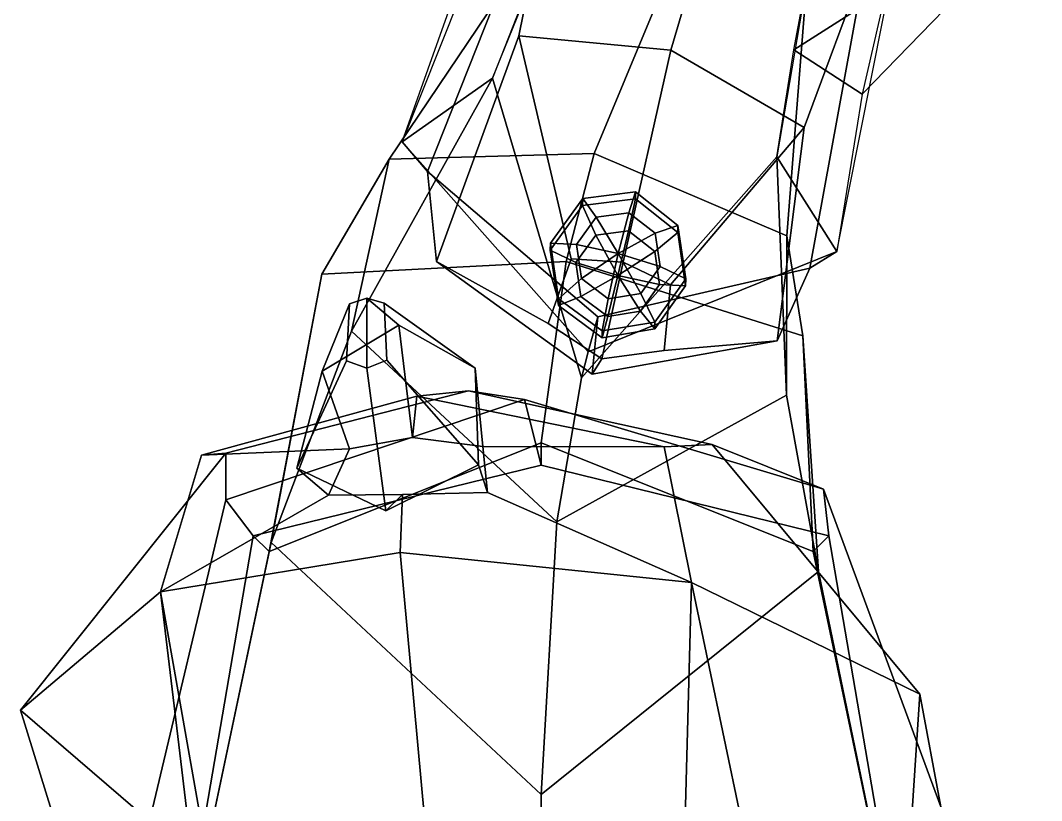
# Model space of a CAD drawing. Extents: x -83 to 117, y -151 to 327.
# Drawn here: x -80.6 to 77.5, y 87.4 to 208.2 of the extents above; entities that cross this region are included whole.
import ezdxf

# ---------------------------------------------------------------- set-up
doc = ezdxf.new("R2010")
doc.units = 0

msp = doc.modelspace()

# ---------------------------------------------------------------- linework, layer by layer
for points in [[(2.240609, 249.064194, 258.005707), (-21.519239, 189.461868, 249.416946), (-17.556263, 184.834793, 272.52356), (2.628401, 235.906296, 280.011383)], [(-16.188242, 170.884308, 303.645782), (-3.444326, 205.849976, 304.562164), (2.628401, 235.906296, 280.011383), (-17.556263, 184.834793, 272.52356)], [(28.732126, 232.884491, 280.806458), (2.628401, 235.906296, 280.011383), (-3.444326, 205.849976, 304.562164), (20.119493, 203.655487, 305.318634)], [(73.305359, 221.117538, 239.89624), (77.507324, 234.925629, 242.26976), (56.607681, 226.762115, 257.491699), (49.744907, 196.817413, 252.796036)], [(28.732126, 232.884491, 280.806458), (20.119493, 203.655487, 305.318634), (40.732563, 191.671677, 304.303925), (50.296104, 217.423584, 279.607605)], [(70.133606, 223.440643, 235.051117), (39.125153, 203.699631, 233.84523), (41.163361, 214.438629, 235.422729), (71.478828, 228.272827, 235.856216)], [(-23.513016, 186.728134, 186.520325), (-29.333672, 160.126221, 193.704086), (-7.50152, 199.319534, 231.662888), (3.964704, 227.54451, 235.683929)], [(-23.513016, 186.728134, 186.520325), (3.964704, 227.54451, 235.683929), (22.730413, 222.528885, 228.055801), (8.202971, 187.652908, 184.537521)], [(56.607681, 226.762115, 257.491699), (50.296104, 217.423584, 279.607605), (41.60202, 169.885437, 272.307831), (45.791752, 172.42868, 249.170837)], [(73.305359, 221.117538, 239.89624), (49.744907, 196.817413, 252.796036), (39.125153, 203.699631, 233.84523), (70.133606, 223.440643, 235.051117)], [(38.078312, 174.878098, 186.389603), (8.202971, 187.652908, 184.537521), (22.730413, 222.528885, 228.055801), (41.163361, 214.438629, 235.422729)], [(36.539703, 158.616302, 303.482513), (41.60202, 169.885437, 272.307831), (50.296104, 217.423584, 279.607605), (40.732563, 191.671677, 304.303925)], [(-11.873445, 216.598175, 253.156403), (-0.756958, 216.554901, 234.080353), (-7.50152, 199.319534, 231.662888), (-21.519239, 189.461868, 249.416946)], [(38.078312, 174.878098, 186.389603), (41.163361, 214.438629, 235.422729), (36.521118, 187.109344, 231.46991), (37.992054, 150.176483, 193.619553)], [(1.12802, 161.312973, 342.054565), (4.662557, 171.288696, 343.348358), (-3.444326, 205.849976, 304.562164), (-16.188242, 170.884308, 303.645782)], [(4.662557, 171.288696, 343.348358), (12.702805, 170.777237, 343.675751), (20.119493, 203.655487, 305.318634), (-3.444326, 205.849976, 304.562164)], [(20.029783, 167.306992, 343.289459), (40.732563, 191.671677, 304.303925), (20.119493, 203.655487, 305.318634), (12.702805, 170.777237, 343.675751)], [(49.744907, 196.817413, 252.796036), (45.791752, 172.42868, 249.170837), (36.521118, 187.109344, 231.46991), (39.125153, 203.699631, 233.84523)], [(-29.333672, 160.126221, 193.704086), (2.466766, 130.570511, 205.650299), (6.268889, 152.894699, 234.182877), (-7.50152, 199.319534, 231.662888)], [(7.302209, 156.884674, 250.250977), (-21.519239, 189.461868, 249.416946), (-7.50152, 199.319534, 231.662888), (6.268889, 152.894699, 234.182877)], [(19.053488, 157.135666, 341.998901), (36.539703, 158.616302, 303.482513), (40.732563, 191.671677, 304.303925), (20.029783, 167.306992, 343.289459)], [(-21.519239, 189.461868, 249.416946), (7.302209, 156.884674, 250.250977), (8.802316, 162.348785, 270.320862), (-17.556263, 184.834793, 272.52356)], [(-41.807156, 127.387703, 164.40123), (-29.333672, 160.126221, 193.704086), (-23.513016, 186.728134, 186.520325), (-33.939217, 168.929901, 160.934158)], [(3.909082, 170.893814, 159.008179), (-33.939217, 168.929901, 160.934158), (-23.513016, 186.728134, 186.520325), (8.202971, 187.652908, 184.537521)], [(37.992054, 150.176483, 193.619553), (36.521118, 187.109344, 231.46991), (6.268889, 152.894699, 234.182877), (2.466766, 130.570511, 205.650299)], [(3.909082, 170.893814, 159.008179), (8.202971, 187.652908, 184.537521), (38.078312, 174.878098, 186.389603), (40.530632, 159.393906, 160.863907)], [(7.302209, 156.884674, 250.250977), (6.268889, 152.894699, 234.182877), (36.521118, 187.109344, 231.46991), (45.791752, 172.42868, 249.170837)], [(8.802316, 162.348785, 270.320862), (7.928256, 153.464111, 302.358673), (-16.188242, 170.884308, 303.645782), (-17.556263, 184.834793, 272.52356)], [(1.422592, 172.661621, 351.226501), (6.433725, 179.565033, 352.32251), (6.46464, 180.635895, 345.241364), (1.449512, 173.722244, 344.14505)], [(1.449512, 173.722244, 344.14505), (6.46464, 180.635895, 345.241364), (8.550494, 177.77919, 339.075623), (5.476398, 173.526337, 338.400146)], [(6.433725, 179.565033, 352.32251), (14.614532, 180.602142, 352.749084), (14.647182, 181.677277, 345.66806), (6.46464, 180.635895, 345.241364)], [(8.473634, 174.985779, 357.614716), (13.526633, 175.662796, 357.878113), (14.614532, 180.602142, 352.749084), (6.433725, 179.565033, 352.32251)], [(8.550494, 177.77919, 339.075623), (6.46464, 180.635895, 345.241364), (14.647182, 181.677277, 345.66806), (13.606216, 178.463074, 339.339203)], [(17.59894, 172.471252, 357.575226), (21.158159, 175.394287, 352.255219), (14.614532, 180.602142, 352.749084), (13.526633, 175.662796, 357.878113)], [(17.6758, 175.264664, 339.036133), (13.606216, 178.463074, 339.339203), (14.647182, 181.677277, 345.66806), (21.189075, 176.46521, 345.174103)], [(21.158159, 175.394287, 352.255219), (21.189075, 176.46521, 345.174103), (14.647182, 181.677277, 345.66806), (14.614532, 180.602142, 352.749084)], [(5.40592, 170.749588, 356.939789), (8.473634, 174.985779, 357.614716), (6.433725, 179.565033, 352.32251), (1.422592, 172.661621, 351.226501)], [(5.476398, 173.526337, 338.400146), (8.550494, 177.77919, 339.075623), (11.965122, 172.148712, 336.186218)], [(11.965122, 172.148712, 336.186218), (8.550494, 177.77919, 339.075623), (13.606216, 178.463074, 339.339203)], [(11.965122, 172.148712, 336.186218), (13.606216, 178.463074, 339.339203), (17.6758, 175.264664, 339.036133)], [(11.878004, 168.716446, 359.102509), (13.526633, 175.662796, 357.878113), (8.473634, 174.985779, 357.614716)], [(11.878004, 168.716446, 359.102509), (17.59894, 172.471252, 357.575226), (13.526633, 175.662796, 357.878113)], [(22.420534, 168.203537, 344.062225), (18.437204, 170.115585, 338.348938), (17.6758, 175.264664, 339.036133), (21.189075, 176.46521, 345.174103)], [(22.393614, 167.142914, 351.143677), (22.420534, 168.203537, 344.062225), (21.189075, 176.46521, 345.174103), (21.158159, 175.394287, 352.255219)], [(11.878004, 168.716446, 359.102509), (8.473634, 174.985779, 357.614716), (5.40592, 170.749588, 356.939789)], [(18.437204, 170.115585, 338.348938), (11.965122, 172.148712, 336.186218), (17.6758, 175.264664, 339.036133)], [(18.366724, 167.338837, 356.88858), (22.393614, 167.142914, 351.143677), (21.158159, 175.394287, 352.255219), (17.59894, 172.471252, 357.575226)], [(40.530632, 159.393906, 160.863907), (38.078312, 174.878098, 186.389603), (37.992054, 150.176483, 193.619553), (42.961216, 122.858475, 164.387268)], [(2.683424, 164.088379, 350.117126), (1.422592, 172.661621, 351.226501), (1.449512, 173.722244, 344.14505), (2.706618, 165.138641, 343.035339)], [(2.683424, 164.088379, 350.117126), (6.183324, 165.494247, 356.253937), (5.40592, 170.749588, 356.939789), (1.422592, 172.661621, 351.226501)], [(2.706618, 165.138641, 343.035339), (1.449512, 173.722244, 344.14505), (5.476398, 173.526337, 338.400146), (6.247689, 168.254272, 337.713806)], [(6.247689, 168.254272, 337.713806), (5.476398, 173.526337, 338.400146), (11.965122, 172.148712, 336.186218)], [(45.791752, 172.42868, 249.170837), (41.60202, 169.885437, 272.307831), (8.802316, 162.348785, 270.320862), (7.302209, 156.884674, 250.250977)], [(11.878004, 168.716446, 359.102509), (18.366724, 167.338837, 356.88858), (17.59894, 172.471252, 357.575226)], [(-42.118752, 125.996414, 123.67115), (-33.939217, 168.929901, 160.934158), (3.909082, 170.893814, 159.008179), (0, 142.788528, 125.289597)], [(9.394077, 155.837189, 341.908966), (1.12802, 161.312973, 342.054565), (-16.188242, 170.884308, 303.645782), (7.928256, 153.464111, 302.358673)], [(42.118752, 125.996414, 123.67115), (0, 142.788528, 125.289597), (3.909082, 170.893814, 159.008179), (40.530632, 159.393906, 160.863907)], [(9.394077, 155.837189, 341.908966), (12.702805, 170.777237, 343.675751), (4.662557, 171.288696, 343.348358), (1.12802, 161.312973, 342.054565)], [(10.404174, 165.138916, 337.417999), (6.247689, 168.254272, 337.713806), (11.965122, 172.148712, 336.186218)], [(9.394077, 155.837189, 341.908966), (19.053488, 157.135666, 341.998901), (20.029783, 167.306992, 343.289459), (12.702805, 170.777237, 343.675751)], [(10.404174, 165.138916, 337.417999), (11.965122, 172.148712, 336.186218), (15.450033, 165.945908, 337.680786)], [(15.450033, 165.945908, 337.680786), (11.965122, 172.148712, 336.186218), (18.437204, 170.115585, 338.348938)], [(6.183324, 165.494247, 356.253937), (11.878004, 168.716446, 359.102509), (5.40592, 170.749588, 356.939789)], [(8.802316, 162.348785, 270.320862), (41.60202, 169.885437, 272.307831), (36.539703, 158.616302, 303.482513), (7.928256, 153.464111, 302.358673)], [(17.63273, 161.507568, 342.984863), (15.450033, 165.945908, 337.680786), (18.437204, 170.115585, 338.348938), (22.420534, 168.203537, 344.062225)], [(-55.16465, 63.936085, 142.347229), (-41.807156, 127.387703, 164.40123), (-33.939217, 168.929901, 160.934158), (-42.118752, 125.996414, 123.67115)], [(9.475789, 160.144119, 342.560242), (2.706618, 165.138641, 343.035339), (6.247689, 168.254272, 337.713806), (10.404174, 165.138916, 337.417999)], [(10.342263, 162.38591, 355.958282), (11.878004, 168.716446, 359.102509), (6.183324, 165.494247, 356.253937)], [(10.342263, 162.38591, 355.958282), (15.385669, 163.185898, 356.220886), (11.878004, 168.716446, 359.102509)], [(15.385669, 163.185898, 356.220886), (18.366724, 167.338837, 356.88858), (11.878004, 168.716446, 359.102509)], [(17.609539, 160.457336, 350.066681), (17.63273, 161.507568, 342.984863), (22.420534, 168.203537, 344.062225), (22.393614, 167.142914, 351.143677)], [(17.609539, 160.457336, 350.066681), (22.393614, 167.142914, 351.143677), (18.366724, 167.338837, 356.88858), (15.385669, 163.185898, 356.220886)], [(-29.662916, 164.339554, -72.299248), (-33.902718, 153.931168, -51.85627), (-22.045727, 161.023438, -52.724461), (-26.981129, 165.220108, -72.720421)], [(-26.988522, 154.359619, -76.028168), (-30.113649, 155.50621, -74.877739), (-29.662916, 164.339554, -72.299248), (-26.981129, 165.220108, -72.720421)], [(-26.988522, 154.359619, -76.028168), (-26.981129, 165.220108, -72.720421), (-24.293901, 164.436356, -73.620186), (-23.855179, 155.618988, -76.417511)], [(-24.293901, 164.436356, -73.620186), (-26.981129, 165.220108, -72.720421), (-22.045727, 161.023438, -52.724461), (-10.177415, 154.358795, -57.693405)], [(9.454062, 159.098236, 349.642151), (10.342263, 162.38591, 355.958282), (6.183324, 165.494247, 356.253937), (2.683424, 164.088379, 350.117126)], [(9.454062, 159.098236, 349.642151), (2.683424, 164.088379, 350.117126), (2.706618, 165.138641, 343.035339), (9.475789, 160.144119, 342.560242)], [(9.475789, 160.144119, 342.560242), (10.404174, 165.138916, 337.417999), (15.450033, 165.945908, 337.680786), (17.63273, 161.507568, 342.984863)], [(-30.113649, 155.50621, -74.877739), (-37.831619, 138.883514, -63.182289), (-33.902718, 153.931168, -51.85627), (-29.662916, 164.339554, -72.299248)], [(-23.855179, 155.618988, -76.417511), (-24.293901, 164.436356, -73.620186), (-10.177415, 154.358795, -57.693405), (-9.659031, 139.391266, -70.113586)], [(9.454062, 159.098236, 349.642151), (17.609539, 160.457336, 350.066681), (15.385669, 163.185898, 356.220886), (10.342263, 162.38591, 355.958282)], [(9.454062, 159.098236, 349.642151), (9.475789, 160.144119, 342.560242), (17.63273, 161.507568, 342.984863), (17.609539, 160.457336, 350.066681)], [(-41.807156, 127.387703, 164.40123), (0, 88.348114, 182.529495), (2.466766, 130.570511, 205.650299), (-29.333672, 160.126221, 193.704086)], [(-33.902718, 153.931168, -51.85627), (-29.658377, 141.889282, -44.270866), (-19.90633, 143.654907, -48.746822), (-22.045727, 161.023438, -52.724461)], [(-10.177415, 154.358795, -57.693405), (-22.045727, 161.023438, -52.724461), (-19.90633, 143.654907, -48.746822), (-9.033009, 142.261017, -49.345322)], [(9.394077, 155.837189, 341.908966), (7.928256, 153.464111, 302.358673), (36.539703, 158.616302, 303.482513), (19.053488, 157.135666, 341.998901)], [(55.16465, 63.936085, 142.347229), (42.118752, 125.996414, 123.67115), (40.530632, 159.393906, 160.863907), (42.961216, 122.858475, 164.387268)], [(-26.988522, 154.359619, -76.028168), (-24.035997, 132.276093, -69.969772), (-37.831619, 138.883514, -63.182289), (-30.113649, 155.50621, -74.877739)], [(-26.988522, 154.359619, -76.028168), (-23.855179, 155.618988, -76.417511), (-9.659031, 139.391266, -70.113586), (-24.035997, 132.276093, -69.969772)], [(-37.831619, 138.883514, -63.182289), (-32.902927, 134.680176, -51.279152), (-29.658377, 141.889282, -44.270866), (-33.902718, 153.931168, -51.85627)], [(-9.659031, 139.391266, -70.113586), (-10.177415, 154.358795, -57.693405), (-9.033009, 142.261017, -49.345322), (-8.266662, 135.124207, -57.340412)], [(-11.208351, 150.857407, -9.103188), (-19.215168, 150.021606, -43.84885), (-52.597633, 140.903885, -27.025375), (-48.804104, 141.183853, -2.350924)], [(-2.555475, 149.53804, 27.775663), (-11.208351, 150.857407, -9.103188), (-48.804104, 141.183853, -2.350924), (-48.83028, 133.970093, 34.716396)], [(-11.208351, 150.857407, -9.103188), (26.48218, 142.540756, -20.873608), (19.070972, 142.195572, -44.658001), (-19.215168, 150.021606, -43.84885)], [(-2.555475, 149.53804, 27.775663), (43.71933, 135.638153, 11.946416), (26.48218, 142.540756, -20.873608), (-11.208351, 150.857407, -9.103188)], [(-29.658377, 141.889282, -44.270866), (-52.597633, 140.903885, -27.025375), (-19.215168, 150.021606, -43.84885), (-19.90633, 143.654907, -48.746822)], [(-48.83028, 133.970093, 34.716396), (-44.575096, 128.390182, 92.824074), (0, 139.344971, 92.586418), (-2.555475, 149.53804, 27.775663)], [(-9.033009, 142.261017, -49.345322), (-19.90633, 143.654907, -48.746822), (-19.215168, 150.021606, -43.84885), (19.070972, 142.195572, -44.658001)], [(43.71933, 135.638153, 11.946416), (-2.555475, 149.53804, 27.775663), (0, 139.344971, 92.586418), (44.575096, 128.390182, 92.824074)], [(42.961216, 122.858475, 164.387268), (37.992054, 150.176483, 193.619553), (2.466766, 130.570511, 205.650299), (0, 88.348114, 182.529495)], [(0, 139.344971, 92.586418), (-44.575096, 128.390182, 92.824074), (-42.118752, 125.996414, 123.67115), (0, 142.788528, 125.289597)], [(0, 139.344971, 92.586418), (0, 142.788528, 125.289597), (42.118752, 125.996414, 123.67115), (44.575096, 128.390182, 92.824074)], [(58.680565, 103.89669, -39.747337), (23.307255, 121.195, -56.805199), (19.070972, 142.195572, -44.658001), (26.48218, 142.540756, -20.873608)], [(43.71933, 135.638153, 11.946416), (61.918175, 86.428185, 7.144151), (58.680565, 103.89669, -39.747337), (26.48218, 142.540756, -20.873608)], [(-80.616722, 101.386063, -5.476034), (-48.804104, 141.183853, -2.350924), (-52.597633, 140.903885, -27.025375), (-58.916348, 119.713043, -36.575726)], [(-48.83028, 133.970093, 34.716396), (-48.804104, 141.183853, -2.350924), (-80.616722, 101.386063, -5.476034), (-60.617207, 84.219658, 37.291527)], [(-32.902927, 134.680176, -51.279152), (-58.916348, 119.713043, -36.575726), (-52.597633, 140.903885, -27.025375), (-29.658377, 141.889282, -44.270866)], [(-8.266662, 135.124207, -57.340412), (-9.033009, 142.261017, -49.345322), (19.070972, 142.195572, -44.658001), (23.307255, 121.195, -56.805199)], [(-24.035997, 132.276093, -69.969772), (-9.659031, 139.391266, -70.113586), (-8.266662, 135.124207, -57.340412), (-21.431168, 134.827866, -57.978394)], [(-24.035997, 132.276093, -69.969772), (-21.431168, 134.827866, -57.978394), (-32.902927, 134.680176, -51.279152), (-37.831619, 138.883514, -63.182289)], [(-32.902927, 134.680176, -51.279152), (-21.431168, 134.827866, -57.978394), (-21.818203, 125.832466, -62.359074), (-58.916348, 119.713043, -36.575726)], [(-8.266662, 135.124207, -57.340412), (23.307255, 121.195, -56.805199), (-21.818203, 125.832466, -62.359074), (-21.431168, 134.827866, -57.978394)], [(61.918175, 86.428185, 7.144151), (43.71933, 135.638153, 11.946416), (44.575096, 128.390182, 92.824074), (55.612892, 63.891224, 93.759911)], [(-60.617207, 84.219658, 37.291527), (-55.612892, 63.891224, 93.759911), (-44.575096, 128.390182, 92.824074), (-48.83028, 133.970093, 34.716396)], [(-55.612892, 63.891224, 93.759911), (-55.16465, 63.936085, 142.347229), (-42.118752, 125.996414, 123.67115), (-44.575096, 128.390182, 92.824074)], [(55.612892, 63.891224, 93.759911), (44.575096, 128.390182, 92.824074), (42.118752, 125.996414, 123.67115), (55.16465, 63.936085, 142.347229)], [(-55.16465, 63.936085, 142.347229), (0, 60.375919, 182.811874), (0, 88.348114, 182.529495), (-41.807156, 127.387703, 164.40123)], [(-16.393923, 66.717056, -56.822369), (-49.776386, 67.971985, -36.870129), (-58.916348, 119.713043, -36.575726), (-21.818203, 125.832466, -62.359074)], [(-16.393923, 66.717056, -56.822369), (-21.818203, 125.832466, -62.359074), (23.307255, 121.195, -56.805199), (21.892218, 69.26371, -54.50275)], [(55.16465, 63.936085, 142.347229), (42.961216, 122.858475, 164.387268), (0, 88.348114, 182.529495), (0, 60.375919, 182.811874)], [(23.307255, 121.195, -56.805199), (46.086899, 12.424082, -57.370605), (39.259857, 10.659627, -53.781075), (21.892218, 69.26371, -54.50275)], [(23.307255, 121.195, -56.805199), (58.680565, 103.89669, -39.747337), (52.487679, 10.309435, -53.068645), (46.086899, 12.424082, -57.370605)], [(-58.916348, 119.713043, -36.575726), (-46.086899, 12.424082, -57.370605), (-52.487679, 10.309435, -53.068645), (-80.616722, 101.386063, -5.476034)], [(-58.916348, 119.713043, -36.575726), (-49.776386, 67.971985, -36.870129), (-39.259857, 10.659627, -53.781075), (-46.086899, 12.424082, -57.370605)], [(61.918175, 86.428185, 7.144151), (64.068253, 0.059434, 3.213888), (52.487679, 10.309435, -53.068645), (58.680565, 103.89669, -39.747337)], [(-60.617207, 84.219658, 37.291527), (-80.616722, 101.386063, -5.476034), (-52.487679, 10.309435, -53.068645), (-64.068253, 0.059434, 3.213888)]]:
    msp.add_3dface(points)

doc.saveas('drawing.dxf')
